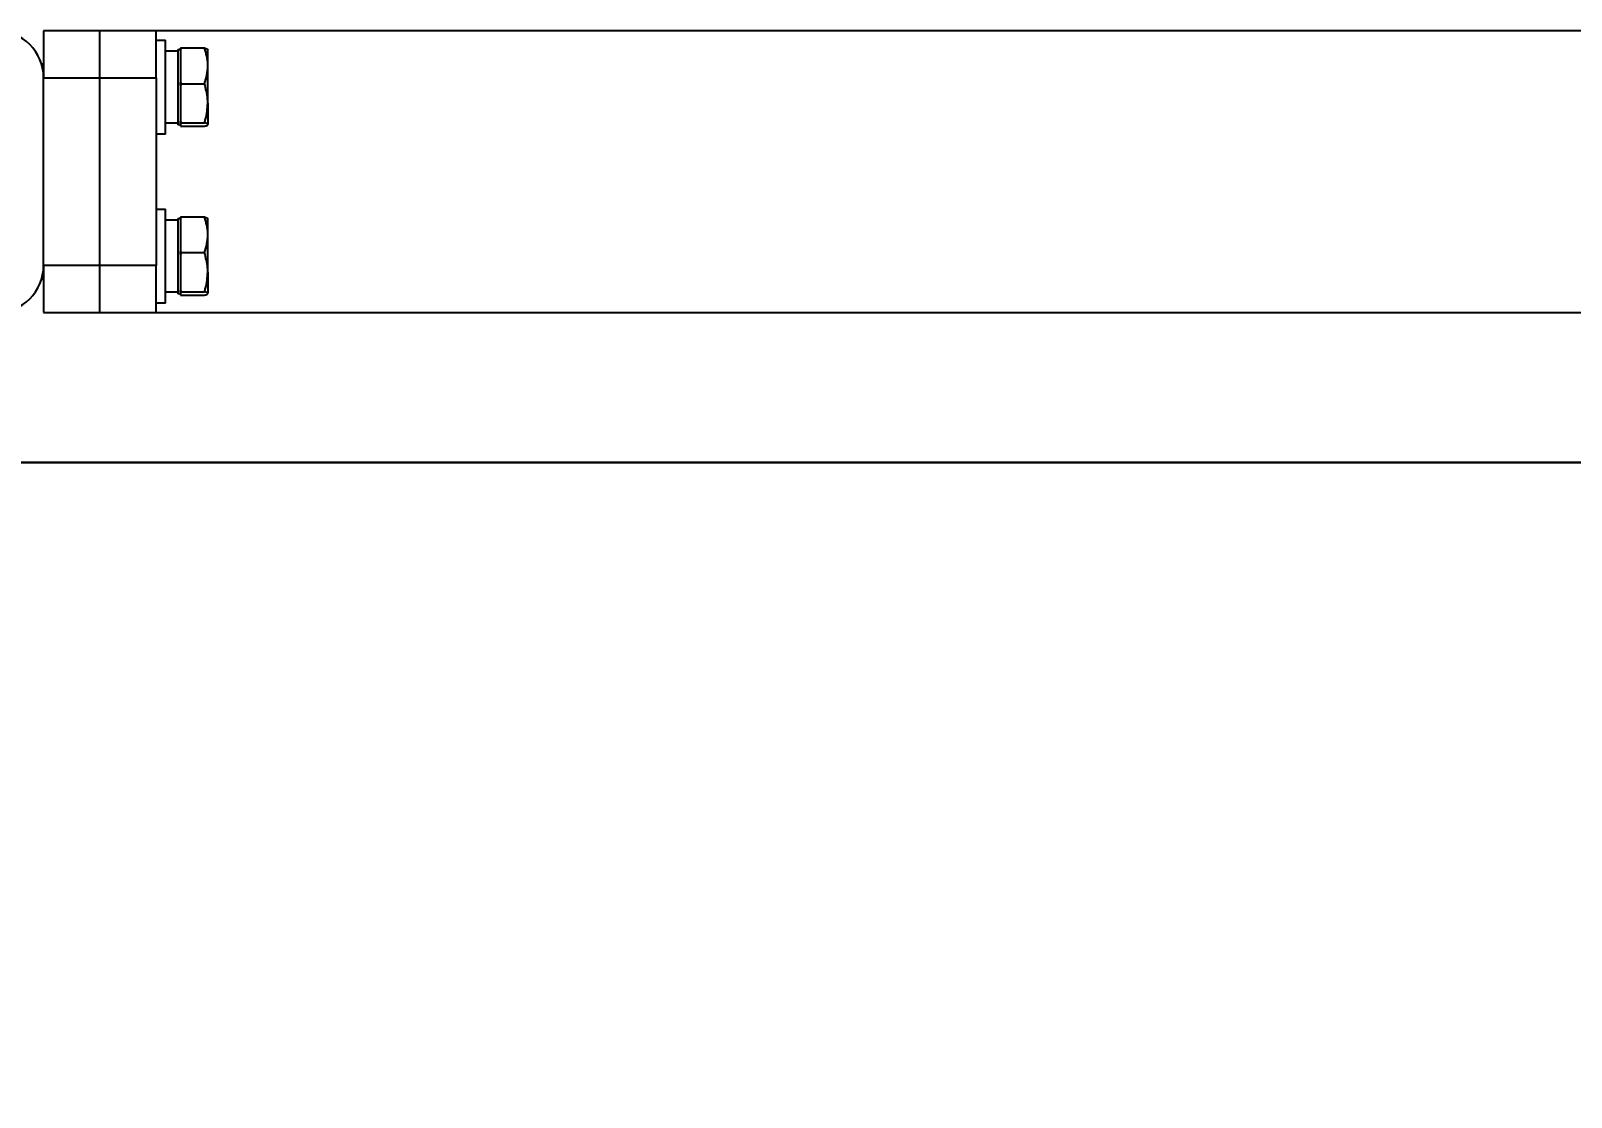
# Model space of a CAD drawing. Header units: millimetres. Extents: x 2509 to 128734, y 2492 to 91667.
# Drawn here: x 115882.9 to 116211.2, y 46348.8 to 46576 of the extents above; entities that cross this region are included whole.
import ezdxf

# ---------------------------------------------------------------- set-up
doc = ezdxf.new("R2010")
doc.units = ezdxf.units.MM
doc.layers.add('SR-提升机', color=7, linetype='Continuous')
doc.styles.add('DIM_FONT', font='SIMPLEX.shx', dxfattribs={"width": 0.8})
doc.dimstyles.new('DIMN25', dxfattribs={"dimscale": 0.25, "dimtxt": 300, "dimasz": 100, "dimexe": 250, "dimexo": 300, "dimgap": 150, "dimtad": 1, "dimdec": 0, "dimzin": 0, "dimdsep": 46, "dimtxsty": 'DIM_FONT', "dimblk": 'ARCHTICK', "dimcen": 0.09, "dimclrt": 7, "dimazin": 2, "dimtfac": 1, "dimtdec": 0, "dimtix": 1, "dimtmove": 2, "dimatfit": 3, "dimfxl": 1, "dimtolj": 1, "dimtzin": 0, "dimarcsym": 0})

# ---------------------------------------------------------------- blocks, each defined once
blk = doc.blocks.new('提升机顶框框架')
at = {"layer": 'SR-提升机'}
for p, q in [((111610.18, -24429.74), (111598.18, -24429.74)), ((111598.18, -24429.74), (111598.18, -24439.74)), ((111610.18, -24439.74), (111610.18, -24429.74)), ((111622.18, -24429.74), (111610.18, -24429.74)), ((113107.18, -24429.74), (111622.18, -24429.74)), ((111622.18, -24439.74), (111622.18, -24429.74)), ((111622.18, -24431.74), (111624.18, -24431.74)), ((111624.18, -24451.74), (111624.18, -24431.74)), ((111626.78, -24434.08), (111624.18, -24434.08)), ((111626.78, -24433.74), (111627.38, -24433.74)), ((111626.78, -24433.74), (111626.78, -24449.74)), ((111627.5, -24433.4), (111627.38, -24433.73)), ((111627.38, -24433.43), (111627.5, -24433.4)), ((111627.38, -24433.73), (111627.38, -24433.43)), ((111627.38, -24433.73), (111627.38, -24437.2)), ((111627.5, -24433.4), (111632.47, -24433.4)), ((111633.18, -24437.2), (111633.18, -24433.75)), ((111597.72, -24436.74), (111598.18, -24436.74)), ((111627.38, -24437.2), (111627.38, -24440.66)), ((111633.18, -24445.17), (111633.18, -24437.2)), ((111598.18, -24439.74), (111610.18, -24439.74)), ((111598.18, -24479.74), (111598.18, -24439.74)), ((111610.18, -24479.74), (111610.18, -24439.74)), ((111610.18, -24439.74), (111622.18, -24439.74)), ((111622.18, -24439.74), (111622.18, -24479.74)), ((111627.38, -24440.66), (111627.5, -24441)), ((111627.38, -24441.37), (111627.38, -24440.66)), ((111627.5, -24441), (111627.38, -24441.37)), ((111627.38, -24441.37), (111627.38, -24445.17)), ((111627.5, -24441), (111632.47, -24441)), ((111627.38, -24445.17), (111627.38, -24448.97)), ((111633.18, -24445.17), (111633.18, -24449.71)), ((111627.38, -24448.97), (111627.5, -24449.34)), ((111627.38, -24449.38), (111627.38, -24448.97)), ((111624.18, -24451.74), (111622.18, -24451.74)), ((111626.78, -24449.42), (111624.18, -24449.42)), ((111627.38, -24449.74), (111626.78, -24449.74)), ((111627.5, -24449.34), (111627.38, -24449.38)), ((111627.38, -24449.38), (111627.38, -24449.71)), ((111627.38, -24449.71), (111627.38, -24450.05)), ((111627.38, -24450.05), (111627.5, -24450.08)), ((111627.5, -24449.34), (111632.47, -24449.34)), ((111627.5, -24450.08), (111632.47, -24450.08)), ((111622.18, -24467.74), (111624.18, -24467.74)), ((111624.18, -24487.74), (111624.18, -24467.74)), ((111626.78, -24470.08), (111624.18, -24470.08)), ((111626.78, -24469.74), (111627.38, -24469.74)), ((111626.78, -24469.74), (111626.78, -24485.74)), ((111627.5, -24469.4), (111627.38, -24469.73)), ((111627.38, -24469.43), (111627.5, -24469.4)), ((111627.38, -24469.73), (111627.38, -24469.43)), ((111627.38, -24469.73), (111627.38, -24473.2)), ((111627.5, -24469.4), (111632.47, -24469.4)), ((111633.18, -24473.2), (111633.18, -24469.75)), ((111627.38, -24473.2), (111627.38, -24476.66)), ((111633.18, -24481.17), (111633.18, -24473.2)), ((111627.38, -24476.66), (111627.5, -24477)), ((111627.38, -24477.37), (111627.38, -24476.66)), ((111627.5, -24477), (111627.38, -24477.37)), ((111627.38, -24477.37), (111627.38, -24481.17)), ((111627.5, -24477), (111632.47, -24477)), ((111610.18, -24479.74), (111598.18, -24479.74)), ((111598.18, -24479.74), (111598.18, -24489.74)), ((111610.18, -24489.74), (111610.18, -24479.74)), ((111622.18, -24479.74), (111610.18, -24479.74)), ((111622.18, -24489.74), (111622.18, -24479.74)), ((111627.38, -24481.17), (111627.38, -24484.97)), ((111633.18, -24481.17), (111633.18, -24485.71)), ((111598.18, -24482.74), (111597.72, -24482.74)), ((111627.38, -24484.97), (111627.5, -24485.34)), ((111627.38, -24485.38), (111627.38, -24484.97)), ((111624.18, -24487.74), (111622.18, -24487.74)), ((111626.78, -24485.42), (111624.18, -24485.42)), ((111627.38, -24485.74), (111626.78, -24485.74)), ((111627.5, -24485.34), (111627.38, -24485.38)), ((111627.38, -24485.38), (111627.38, -24485.71)), ((111627.38, -24485.71), (111627.38, -24486.05)), ((111627.38, -24486.05), (111627.5, -24486.08)), ((111627.5, -24485.34), (111632.47, -24485.34)), ((111627.5, -24486.08), (111632.47, -24486.08)), ((111598.18, -24489.74), (111610.18, -24489.74)), ((111610.18, -24489.74), (111622.18, -24489.74)), ((111622.18, -24489.74), (113107.18, -24489.74)), ((111560.18, -24521.74), (113242.18, -24521.74))]:
    blk.add_line(p, q, dxfattribs=at)
for centre, start, end in [((111588.18, -24439.74), 0, 90), ((111588.18, -24479.74), 270, 0)]:
    blk.add_arc(centre, 10, start, end, dxfattribs=at)
for points, knots in [([(111633.18, -24437.2), (111633.18, -24437.11), (111633.17, -24436.43), (111633.02, -24435.14), (111632.65, -24433.98), (111632.47, -24433.4)], [0, 0, 0, 0, 0.070086, 0.530782, 1, 1, 1, 1]), ([(111632.47, -24433.4), (111632.67, -24433.46), (111633.07, -24433.58), (111633.14, -24433.7), (111633.18, -24433.76)], [0, 0, 0, 0, 0.495458, 1, 1, 1, 1]), ([(111632.47, -24441), (111632.67, -24440.38), (111633.07, -24439.14), (111633.14, -24437.85), (111633.18, -24437.2)], [0, 0, 0, 0, 0.495458, 1, 1, 1, 1]), ([(111633.18, -24445.17), (111633.17, -24444.87), (111633.14, -24443.46), (111632.76, -24442.08), (111632.47, -24441)], [0, 0, 0, 0, 0.214378, 1, 1, 1, 1]), ([(111632.47, -24449.34), (111632.55, -24449.09), (111632.97, -24447.73), (111633.09, -24446.32), (111633.18, -24445.17)], [0, 0, 0, 0, 0.188696, 1, 1, 1, 1]), ([(111633.18, -24449.71), (111633.18, -24449.7), (111633.17, -24449.64), (111633.02, -24449.51), (111632.65, -24449.4), (111632.47, -24449.34)], [0, 0, 0, 0, 0.070086, 0.530782, 1, 1, 1, 1]), ([(111632.47, -24450.08), (111632.67, -24450.02), (111633.07, -24449.9), (111633.14, -24449.78), (111633.18, -24449.71)], [0, 0, 0, 0, 0.495458, 1, 1, 1, 1]), ([(111633.18, -24473.2), (111633.18, -24473.11), (111633.17, -24472.43), (111633.02, -24471.14), (111632.65, -24469.98), (111632.47, -24469.4)], [0, 0, 0, 0, 0.070086, 0.530782, 1, 1, 1, 1]), ([(111632.47, -24469.4), (111632.67, -24469.46), (111633.07, -24469.58), (111633.14, -24469.7), (111633.18, -24469.76)], [0, 0, 0, 0, 0.495458, 1, 1, 1, 1]), ([(111632.47, -24477), (111632.67, -24476.38), (111633.07, -24475.14), (111633.14, -24473.85), (111633.18, -24473.2)], [0, 0, 0, 0, 0.495458, 1, 1, 1, 1]), ([(111633.18, -24481.17), (111633.17, -24480.87), (111633.14, -24479.46), (111632.76, -24478.08), (111632.47, -24477)], [0, 0, 0, 0, 0.214378, 1, 1, 1, 1]), ([(111632.47, -24485.34), (111632.55, -24485.09), (111632.97, -24483.73), (111633.09, -24482.32), (111633.18, -24481.17)], [0, 0, 0, 0, 0.188696, 1, 1, 1, 1]), ([(111633.18, -24485.71), (111633.18, -24485.7), (111633.17, -24485.64), (111633.02, -24485.51), (111632.65, -24485.4), (111632.47, -24485.34)], [0, 0, 0, 0, 0.070086, 0.530782, 1, 1, 1, 1]), ([(111632.47, -24486.08), (111632.67, -24486.02), (111633.07, -24485.9), (111633.14, -24485.78), (111633.18, -24485.71)], [0, 0, 0, 0, 0.495458, 1, 1, 1, 1])]:
    blk.add_open_spline(points, degree=3, knots=knots, dxfattribs=at)
blk = doc.blocks.new('主立面图-提升机顶框')
at = {"layer": 'SR-提升机'}
blk.add_blockref('提升机顶框框架', (0, 81.01), dxfattribs=at)
blk = doc.blocks.new('_ArchTick')
at = {"color": 0, "linetype": 'ByBlock', "const_width": 0.15}
blk.add_lwpolyline([(-0.5, -0.5), (0.5, 0.5)], dxfattribs=at)
blk = doc.blocks.new('*D272')
at = {"color": 0, "lineweight": -2, "transparency": 16777216}
for p, q in [((115146.07, 46484), (115146.07, 46509)), ((116613.65, 46484), (115083.57, 46484)), ((115146.07, 46384), (115146.07, 46484)), ((113043.24, 46384), (115208.57, 46384)), ((115146.07, 46384), (115146.07, 46359))]:
    blk.add_line(p, q, dxfattribs=at)
at = {"layer": 'DEFPOINTS', "color": 0, "transparency": 16777216}
for p in [(115146.07, 46484), (116688.65, 46484), (112968.24, 46384)]:
    blk.add_point(p, dxfattribs=at)
at = {"color": 0, "lineweight": -2, "transparency": 16777216, "xscale": 25, "yscale": 25, "zscale": 25}
for p, rotation in [((115146.07, 46484), 270), ((115146.07, 46384), 90)]:
    blk.add_blockref('_ArchTick', p, dxfattribs=dict(at, rotation=rotation))
at = {"color": 7, "transparency": 16777216, "insert": (115071.07, 46434), "char_height": 75, "attachment_point": 5, "rotation": 90, "style": 'DIM_FONT'}
blk.add_mtext('\\A1;100', dxfattribs=at)

msp = doc.modelspace()

# ---------------------------------------------------------------- block references
at = {"layer": 'SR-提升机'}
msp.add_blockref('主立面图-提升机顶框', (4287.467, 70924.733), dxfattribs=at)

# ---------------------------------------------------------------- dimensions: what is measured, and where the dimension line sits
dim = msp.add_linear_dim(base=(115146.066, 46484.002), p1=(112968.24, 46384.002), p2=(116688.649, 46484.002), angle=90, dimstyle='DIMN25')
dim.commit()
dim.dimension.update_dxf_attribs({"geometry": '*D272', "text_midpoint": (115071.066, 46434.002)})

doc.saveas('drawing.dxf')
